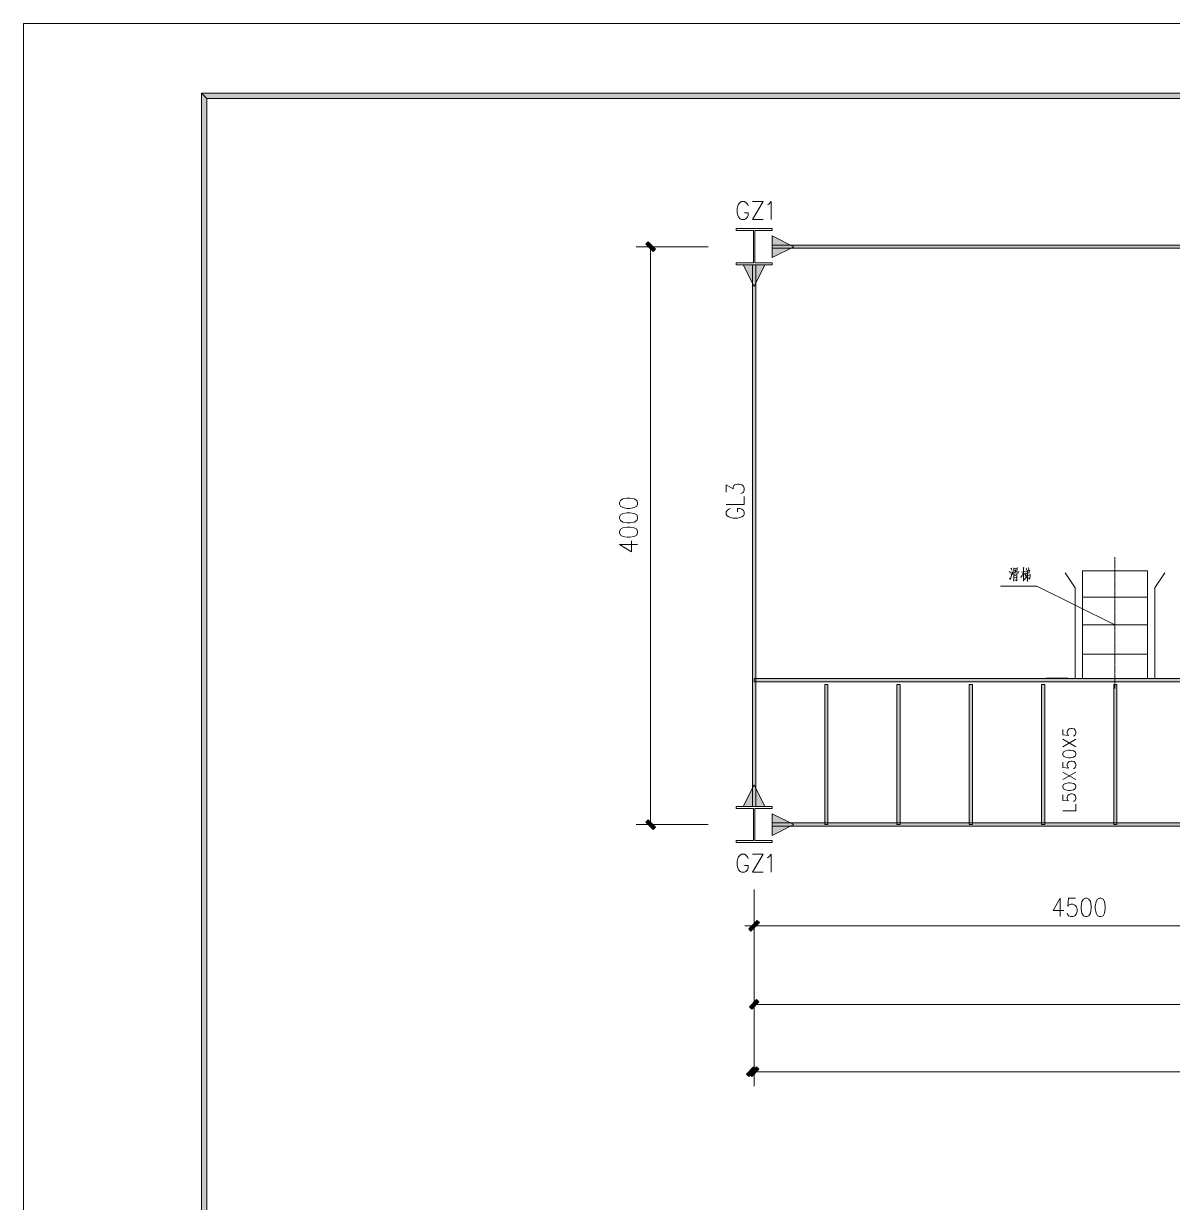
# Model space of a CAD drawing. Header units: millimetres. Extents: x 0 to 586, y 0 to 414.
# Drawn here: x 0 to 156.8, y 253.2 to 414.1 of the extents above; entities that cross this region are included whole.
import ezdxf

# ---------------------------------------------------------------- set-up
doc = ezdxf.new("R2010")
doc.units = ezdxf.units.MM

msp = doc.modelspace()

# ---------------------------------------------------------------- hatches: boundary and pattern name
h = msp.add_hatch(color=0)
h.dxf.hatch_style = 2
h.paths.add_polyline_path([(576.117861, 404.569083), (575.429944, 403.877639), (24.994306, 403.877639), (24.302861, 404.569083)])
h = msp.add_hatch(color=0)
h.dxf.hatch_style = 2
h.paths.add_polyline_path([(24.302861, 404.569083), (24.994306, 403.877639), (24.994306, 10.205861), (24.302861, 9.514417)])
h = msp.add_hatch(color=0)
h.dxf.hatch_style = 2
h.paths.add_polyline_path([(102.178556, 385.116917), (102.178556, 382.157111), (105.134833, 383.63525)])
h = msp.add_hatch(color=0)
h.dxf.hatch_style = 2
h.paths.add_polyline_path([(84.941833, 383.973917), (85.252278, 384.287889), (86.240056, 383.300111), (85.926083, 382.986139)])
h = msp.add_hatch(color=0)
h.dxf.hatch_style = 2
h.paths.add_polyline_path([(102.178556, 383.413), (102.178556, 383.8575), (269.783278, 383.8575), (269.783278, 383.413)])
h = msp.add_hatch(color=0)
h.dxf.hatch_style = 2
h.paths.add_polyline_path([(101.190778, 381.172861), (98.2345, 381.172861), (99.712639, 378.213056)])
h = msp.add_hatch(color=0)
h.dxf.hatch_style = 2
h.paths.add_polyline_path([(99.934889, 307.227111), (99.490389, 307.227111), (99.490389, 381.172861), (99.934889, 381.172861)])
h = msp.add_hatch(color=0)
h.dxf.hatch_style = 2
h.paths.add_polyline_path([(272.249194, 324.703722), (272.249194, 324.259222), (99.712639, 324.259222), (99.712639, 324.703722)])
h = msp.add_hatch(color=0)
h.dxf.hatch_style = 2
h.paths.add_polyline_path([(109.350528, 323.888806), (109.795028, 323.888806), (109.795028, 304.764722), (109.350528, 304.764722)])
h = msp.add_hatch(color=0)
h.dxf.hatch_style = 2
h.paths.add_polyline_path([(119.210667, 323.888806), (119.651639, 323.888806), (119.651639, 304.764722), (119.210667, 304.764722)])
h = msp.add_hatch(color=0)
h.dxf.hatch_style = 2
h.paths.add_polyline_path([(129.067278, 323.888806), (129.511778, 323.888806), (129.511778, 304.764722), (129.067278, 304.764722)])
h = msp.add_hatch(color=0)
h.dxf.hatch_style = 2
h.paths.add_polyline_path([(138.927417, 323.888806), (139.371917, 323.888806), (139.371917, 304.764722), (138.927417, 304.764722)])
h = msp.add_hatch(color=0)
h.dxf.hatch_style = 2
h.paths.add_polyline_path([(148.787556, 323.888806), (149.228528, 323.888806), (149.228528, 304.764722), (148.787556, 304.764722)])
h = msp.add_hatch(color=0)
h.dxf.hatch_style = 2
h.paths.add_polyline_path([(98.2345, 307.227111), (101.190778, 307.227111), (99.712639, 310.186917)])
h = msp.add_hatch(color=0)
h.dxf.hatch_style = 2
h.paths.add_polyline_path([(102.178556, 306.242861), (102.178556, 303.283056), (105.134833, 304.764722)])
h = msp.add_hatch(color=0)
h.dxf.hatch_style = 2
h.paths.add_polyline_path([(84.941833, 305.099861), (85.252278, 305.413833), (86.240056, 304.426056), (85.926083, 304.112083)])
h = msp.add_hatch(color=0)
h.dxf.hatch_style = 2
h.paths.add_polyline_path([(102.178556, 304.542472), (102.178556, 304.986972), (269.783278, 304.986972), (269.783278, 304.542472)])
h = msp.add_hatch(color=0)
h.dxf.hatch_style = 2
h.paths.add_polyline_path([(100.150083, 291.68725), (100.446417, 291.390917), (99.275194, 290.216167), (98.978861, 290.5125)])
h = msp.add_hatch(color=0)
h.dxf.hatch_style = 2
h.paths.add_polyline_path([(99.3775, 279.572861), (99.063528, 279.886833), (100.047778, 280.871083), (100.36175, 280.557111)])
h = msp.add_hatch(color=0)
h.dxf.hatch_style = 2
h.paths.add_polyline_path([(99.3775, 279.572861), (99.063528, 279.886833), (100.047778, 280.871083), (100.36175, 280.557111)])
h = msp.add_hatch(color=0)
h.dxf.hatch_style = 2
h.paths.add_polyline_path([(98.975333, 270.390056), (98.664889, 270.704028), (99.649139, 271.688278), (99.963111, 271.374306)])
h = msp.add_hatch(color=0)
h.dxf.hatch_style = 2
h.paths.add_polyline_path([(99.3775, 270.390056), (99.063528, 270.704028), (100.047778, 271.688278), (100.36175, 271.374306)])

# ---------------------------------------------------------------- linework, layer by layer
at = {"color": 0, "lineweight": 0}
for points in [[(0, 0), (585.632278, 0), (585.632278, 414.0835), (0, 414.0835)], [(576.117861, 404.569083), (575.429944, 403.877639), (24.994306, 403.877639), (24.302861, 404.569083)], [(24.302861, 404.569083), (24.994306, 403.877639), (24.994306, 10.205861), (24.302861, 9.514417)], [(102.178556, 385.116917), (102.178556, 382.157111), (105.134833, 383.63525)], [(84.941833, 383.973917), (85.252278, 384.287889), (86.240056, 383.300111), (85.926083, 382.986139)], [(102.178556, 383.413), (102.178556, 383.8575), (269.783278, 383.8575), (269.783278, 383.413)], [(101.190778, 381.172861), (98.2345, 381.172861), (99.712639, 378.213056)], [(99.934889, 307.227111), (99.490389, 307.227111), (99.490389, 381.172861), (99.934889, 381.172861)], [(81.339972, 348.509167), (81.456389, 348.212833), (81.809167, 348.015278), (82.394778, 347.9165), (82.747556, 347.9165), (83.333167, 348.015278), (83.685944, 348.212833), (83.802361, 348.509167), (83.802361, 348.706722), (83.685944, 349.003056), (83.333167, 349.200611), (82.747556, 349.299389), (82.394778, 349.299389), (81.809167, 349.200611), (81.456389, 349.003056), (81.339972, 348.706722)], [(81.339972, 346.537139), (81.456389, 346.240806), (81.809167, 346.04325), (82.394778, 345.944472), (82.747556, 345.944472), (83.333167, 346.04325), (83.685944, 346.240806), (83.802361, 346.537139), (83.802361, 346.734694), (83.685944, 347.031028), (83.333167, 347.228583), (82.747556, 347.327361), (82.394778, 347.327361), (81.809167, 347.228583), (81.456389, 347.031028), (81.339972, 346.734694)], [(81.339972, 344.565111), (81.456389, 344.268778), (81.809167, 344.071222), (82.394778, 343.972444), (82.747556, 343.972444), (83.333167, 344.071222), (83.685944, 344.268778), (83.802361, 344.565111), (83.802361, 344.762667), (83.685944, 345.059), (83.333167, 345.256556), (82.747556, 345.355333), (82.394778, 345.355333), (81.809167, 345.256556), (81.456389, 345.059), (81.339972, 344.762667)], [(272.249194, 324.703722), (272.249194, 324.259222), (99.712639, 324.259222), (99.712639, 324.703722)], [(109.350528, 323.888806), (109.795028, 323.888806), (109.795028, 304.764722), (109.350528, 304.764722)], [(119.210667, 323.888806), (119.651639, 323.888806), (119.651639, 304.764722), (119.210667, 304.764722)], [(129.067278, 323.888806), (129.511778, 323.888806), (129.511778, 304.764722), (129.067278, 304.764722)], [(138.927417, 323.888806), (139.371917, 323.888806), (139.371917, 304.764722), (138.927417, 304.764722)], [(148.787556, 323.888806), (149.228528, 323.888806), (149.228528, 304.764722), (148.787556, 304.764722)], [(141.851944, 314.317944), (141.936611, 314.095694), (142.190611, 313.944), (142.613944, 313.869917), (142.864417, 313.869917), (143.28775, 313.944), (143.54175, 314.095694), (143.626417, 314.317944), (143.626417, 314.466111), (143.54175, 314.688361), (143.28775, 314.836528), (142.864417, 314.910611), (142.613944, 314.910611), (142.190611, 314.836528), (141.936611, 314.688361), (141.851944, 314.466111)], [(98.2345, 307.227111), (101.190778, 307.227111), (99.712639, 310.186917)], [(141.851944, 309.855306), (141.936611, 309.633056), (142.190611, 309.484889), (142.613944, 309.407278), (142.864417, 309.407278), (143.28775, 309.484889), (143.54175, 309.633056), (143.626417, 309.855306), (143.626417, 310.003472), (143.54175, 310.225722), (143.28775, 310.377417), (142.864417, 310.4515), (142.613944, 310.4515), (142.190611, 310.377417), (141.936611, 310.225722), (141.851944, 310.003472)], [(102.178556, 306.242861), (102.178556, 303.283056), (105.134833, 304.764722)], [(84.941833, 305.099861), (85.252278, 305.413833), (86.240056, 304.426056), (85.926083, 304.112083)], [(102.178556, 304.542472), (102.178556, 304.986972), (269.783278, 304.986972), (269.783278, 304.542472)], [(144.942278, 294.724667), (144.653, 294.604722), (144.4625, 294.244889), (144.36725, 293.645167), (144.36725, 293.288861), (144.4625, 292.689139), (144.653, 292.329306), (144.942278, 292.209361), (145.132778, 292.209361), (145.418528, 292.329306), (145.612556, 292.689139), (145.707806, 293.288861), (145.707806, 293.645167), (145.612556, 294.244889), (145.418528, 294.604722), (145.132778, 294.724667)], [(146.857861, 294.724667), (146.568583, 294.604722), (146.378083, 294.244889), (146.282833, 293.645167), (146.282833, 293.288861), (146.378083, 292.689139), (146.568583, 292.329306), (146.857861, 292.209361), (147.048361, 292.209361), (147.334111, 292.329306), (147.528139, 292.689139), (147.623389, 293.288861), (147.623389, 293.645167), (147.528139, 294.244889), (147.334111, 294.604722), (147.048361, 294.724667)], [(100.150083, 291.68725), (100.446417, 291.390917), (99.275194, 290.216167), (98.978861, 290.5125)], [(99.3775, 279.572861), (99.063528, 279.886833), (100.047778, 280.871083), (100.36175, 280.557111)], [(99.3775, 279.572861), (99.063528, 279.886833), (100.047778, 280.871083), (100.36175, 280.557111)], [(98.975333, 270.390056), (98.664889, 270.704028), (99.649139, 271.688278), (99.963111, 271.374306)], [(99.3775, 270.390056), (99.063528, 270.704028), (100.047778, 271.688278), (100.36175, 271.374306)]]:
    msp.add_lwpolyline(points, close=True, dxfattribs=at)
for points in [[(98.90125, 389.212667), (98.802472, 389.4455), (98.597861, 389.681861), (98.396778, 389.798278), (97.991083, 389.798278), (97.79, 389.681861), (97.585389, 389.4455), (97.483083, 389.212667), (97.384306, 388.859889), (97.384306, 388.274278), (97.483083, 387.9215), (97.585389, 387.685139), (97.79, 387.452306), (97.991083, 387.332361), (98.396778, 387.332361), (98.597861, 387.452306), (98.802472, 387.685139), (98.90125, 387.9215), (98.90125, 388.274278), (98.396778, 388.274278)], [(99.511556, 389.798278), (100.929722, 389.798278), (99.511556, 387.332361), (100.929722, 387.332361)], [(101.5365, 389.329083), (101.737583, 389.4455), (102.040972, 389.798278), (102.040972, 387.332361)], [(97.246722, 386.101167), (97.246722, 385.826)], [(102.178556, 386.101167), (97.246722, 386.101167)], [(97.246722, 385.826), (99.624444, 385.826)], [(99.624444, 385.826), (99.624444, 381.448028)], [(99.800833, 381.448028), (99.800833, 385.826)], [(99.800833, 385.826), (102.178556, 385.826)], [(102.178556, 385.826), (102.178556, 386.101167)], [(93.433194, 383.63525), (83.618917, 383.63525)], [(85.590944, 304.764722), (85.590944, 383.63525)], [(97.246722, 381.448028), (99.624444, 381.448028)], [(97.246722, 381.448028), (97.246722, 381.172861)], [(99.800833, 381.448028), (102.178556, 381.448028)], [(102.178556, 381.172861), (102.178556, 381.448028)], [(97.246722, 381.172861), (102.178556, 381.172861)], [(95.902639, 350.149583), (95.902639, 351.133833), (96.841028, 350.597611), (96.841028, 350.865722), (96.960972, 351.045639), (97.077389, 351.133833), (97.430167, 351.222028), (97.663, 351.222028), (98.015778, 351.133833), (98.252139, 350.953917), (98.368556, 350.685806), (98.368556, 350.417694), (98.252139, 350.149583), (98.132194, 350.057861), (97.899361, 349.969667)], [(95.902639, 348.445667), (98.368556, 348.445667), (98.368556, 349.521639)], [(96.491778, 347.909444), (96.255417, 347.817722), (96.022583, 347.641333), (95.902639, 347.461417), (95.902639, 347.101583), (96.022583, 346.921667), (96.255417, 346.745278), (96.491778, 346.653556), (96.841028, 346.565361), (97.430167, 346.565361), (97.782944, 346.653556), (98.015778, 346.745278), (98.252139, 346.921667), (98.368556, 347.101583), (98.368556, 347.461417), (98.252139, 347.641333), (98.015778, 347.817722), (97.782944, 347.909444), (97.430167, 347.909444), (97.430167, 347.461417)], [(81.339972, 342.988194), (82.983917, 342.003944), (82.983917, 343.482083)], [(81.339972, 342.988194), (83.802361, 342.988194)], [(148.960417, 341.273694), (148.960417, 341.033806)], [(134.764639, 339.753222), (134.852833, 339.657972), (134.877528, 339.598), (134.902222, 339.50275)], [(135.149167, 339.799083), (135.173861, 339.164083)], [(135.173861, 339.675611), (135.187972, 339.675611), (135.671278, 339.753222), (135.636, 339.799083), (135.586611, 339.209944)], [(135.173861, 339.442778), (135.434917, 339.488639), (135.410222, 339.520389), (135.385528, 339.192306)], [(136.42975, 339.844944), (136.517944, 339.767333), (136.479139, 339.753222), (136.479139, 337.968167), (136.468556, 338.059889), (136.479139, 338.246861)], [(136.764889, 339.301667), (137.3505, 339.456889), (137.297583, 339.488639), (137.248194, 339.114694), (137.287, 339.114694), (136.789583, 339.037083), (136.789583, 339.132333), (136.789583, 339.022972), (136.754306, 338.666667), (136.726083, 338.698417), (137.435167, 338.853639), (137.410472, 338.881861), (137.399889, 338.790139), (137.375194, 338.571417), (137.3505, 338.447944), (137.322278, 338.356222), (137.297583, 338.278611), (137.174111, 338.433833)], [(136.828389, 339.753222), (136.902472, 339.598), (136.913056, 339.50275)], [(137.174111, 339.844944), (137.2235, 339.767333), (137.198806, 339.767333), (137.089444, 339.396917)], [(148.960417, 341.002056), (148.960417, 340.966778)], [(148.960417, 340.935028), (148.960417, 340.610472)], [(148.960417, 340.578722), (148.960417, 340.546972)], [(148.960417, 340.511694), (148.960417, 340.187139)], [(148.960417, 340.155389), (148.960417, 340.123639)], [(148.960417, 340.088361), (148.960417, 339.763806)], [(148.960417, 339.732056), (148.960417, 339.700306)], [(148.960417, 339.668556), (148.960417, 339.340472)], [(134.542389, 339.287556), (134.65175, 339.192306), (134.704667, 339.086472)], [(134.567083, 338.387972), (134.690556, 338.215111), (134.912806, 339.255806)], [(135.015111, 339.269917), (135.015111, 339.146444), (135.001, 339.037083), (134.965722, 338.913611)], [(135.025694, 339.164083), (135.844139, 339.255806), (135.833556, 339.287556), (135.720667, 339.037083)], [(135.138583, 339.008861), (135.163278, 338.93125), (135.149167, 337.999917), (135.124472, 338.10575), (135.149167, 338.246861)], [(135.163278, 338.93125), (135.621889, 338.991222), (135.586611, 339.037083), (135.586611, 338.23275), (135.5725, 338.1375), (135.5725, 338.059889), (135.561917, 338.028139), (135.410222, 338.183361), (135.547806, 338.045778)], [(135.449028, 338.758389), (135.163278, 338.712528)], [(135.163278, 338.479694), (135.459611, 338.543194)], [(136.479139, 339.224056), (136.380361, 338.959472), (136.292167, 338.776028), (136.218083, 338.634917), (136.119306, 338.479694)], [(136.193389, 339.209944), (136.666111, 339.319306)], [(136.49325, 339.068833), (136.641417, 338.959472), (136.666111, 338.8995)], [(137.00125, 338.712528), (136.987139, 338.698417), (136.853083, 338.493806), (136.754306, 338.370333), (136.676694, 338.278611), (136.567333, 338.155139)], [(137.011833, 339.347528), (137.011833, 337.950528), (137.00125, 338.014028), (137.011833, 338.23275)], [(143.538222, 337.050944), (142.169444, 339.114694)], [(144.526, 339.37575), (153.398361, 339.37575)], [(144.526, 339.37575), (144.526, 324.728417)], [(148.960417, 339.308722), (148.960417, 339.276972)], [(148.960417, 339.245222), (148.960417, 338.917139)], [(148.960417, 338.885389), (148.960417, 338.853639)], [(148.960417, 338.821889), (148.960417, 338.497333)], [(148.960417, 338.462056), (148.960417, 338.430306)], [(148.960417, 338.398556), (148.960417, 338.074)], [(148.960417, 338.038722), (148.960417, 338.006972)], [(148.960417, 337.975222), (148.960417, 337.650667)], [(153.398361, 339.37575), (153.398361, 324.728417)], [(154.382611, 337.050944), (155.751389, 339.114694)], [(138.306528, 337.290833), (133.357056, 337.290833)], [(148.960417, 332.037972), (138.306528, 337.290833)], [(143.538222, 337.050944), (143.538222, 324.728417)], [(148.960417, 337.618917), (148.960417, 337.583639)], [(148.960417, 337.551889), (148.960417, 337.227333)], [(148.960417, 337.195583), (148.960417, 337.160306)], [(148.960417, 337.128556), (148.960417, 336.804)], [(148.960417, 336.77225), (148.960417, 336.736972)], [(148.960417, 336.705222), (148.960417, 336.380667)], [(148.960417, 336.348917), (148.960417, 336.317167)], [(148.960417, 336.281889), (148.960417, 335.957333)], [(154.382611, 337.050944), (154.382611, 324.710778)], [(144.526, 335.788), (153.398361, 335.788)], [(148.960417, 335.925583), (148.960417, 335.893833)], [(148.960417, 335.858556), (148.960417, 335.534)], [(148.960417, 335.50225), (148.960417, 335.4705)], [(148.960417, 335.43875), (148.960417, 335.110667)], [(148.960417, 335.078917), (148.960417, 335.047167)], [(148.960417, 335.015417), (148.960417, 334.687333)], [(148.960417, 334.655583), (148.960417, 334.623833)], [(148.960417, 334.592083), (148.960417, 334.267528)], [(148.960417, 334.23225), (148.960417, 334.2005)], [(148.960417, 334.16875), (148.960417, 333.844194)], [(148.960417, 333.808917), (148.960417, 333.777167)], [(148.960417, 333.745417), (148.960417, 333.420861)], [(148.960417, 333.389111), (148.960417, 333.353833)], [(148.960417, 333.322083), (148.960417, 332.997528)], [(144.526, 332.037972), (153.398361, 332.037972)], [(148.960417, 332.965778), (148.960417, 332.9305)], [(148.960417, 332.89875), (148.960417, 332.574194)], [(148.960417, 332.542444), (148.960417, 332.510694)], [(148.960417, 332.475417), (148.960417, 332.150861)], [(148.960417, 332.119111), (148.960417, 332.087361)], [(148.960417, 332.052083), (148.960417, 331.727528)], [(148.960417, 331.695778), (148.960417, 331.664028)], [(148.960417, 331.632278), (148.960417, 331.304194)], [(148.960417, 331.272444), (148.960417, 331.240694)], [(148.960417, 331.208944), (148.960417, 330.880861)], [(148.960417, 330.849111), (148.960417, 330.817361)], [(148.960417, 330.785611), (148.960417, 330.461056)], [(148.960417, 330.425778), (148.960417, 330.394028)], [(148.960417, 330.362278), (148.960417, 330.037722)], [(148.960417, 330.002444), (148.960417, 329.970694)], [(148.960417, 329.938944), (148.960417, 329.614389)], [(148.960417, 329.582639), (148.960417, 329.547361)], [(148.960417, 329.515611), (148.960417, 329.191056)], [(148.960417, 329.159306), (148.960417, 329.124028)], [(148.960417, 329.092278), (148.960417, 328.767722)], [(148.960417, 328.735972), (148.960417, 328.704222)], [(148.960417, 328.668944), (148.960417, 328.344389)], [(148.960417, 328.312639), (148.960417, 328.280889)], [(148.960417, 328.245611), (148.960417, 327.921056)], [(144.526, 328.002194), (153.398361, 328.002194)], [(148.960417, 327.889306), (148.960417, 327.857556)], [(148.960417, 327.825806), (148.960417, 327.497722)], [(148.960417, 327.465972), (148.960417, 327.434222)], [(148.960417, 327.402472), (148.960417, 327.074389)], [(148.960417, 327.042639), (148.960417, 327.010889)], [(148.960417, 326.979139), (148.960417, 326.654583)], [(148.960417, 326.619306), (148.960417, 326.587556)], [(148.960417, 326.555806), (148.960417, 326.23125)], [(148.960417, 326.195972), (148.960417, 326.164222)], [(148.960417, 326.132472), (148.960417, 325.807917)], [(148.960417, 325.772639), (148.960417, 325.740889)], [(148.960417, 325.709139), (148.960417, 325.384583)], [(148.960417, 325.352833), (148.960417, 325.317556)], [(148.960417, 325.285806), (148.960417, 324.96125)], [(142.553972, 324.728417), (139.594167, 324.728417)], [(148.960417, 324.9295), (148.960417, 324.894222)], [(148.960417, 324.862472), (148.960417, 324.537917)], [(148.960417, 324.506167), (148.960417, 324.474417)], [(148.960417, 324.439139), (148.960417, 324.114583)], [(148.960417, 324.082833), (148.960417, 324.051083)], [(148.960417, 324.015806), (148.960417, 323.69125)], [(148.960417, 323.6595), (148.960417, 323.62775)], [(148.960417, 323.596), (148.960417, 323.352583)], [(141.851944, 317.736361), (141.851944, 316.995528), (142.613944, 316.921444), (142.529278, 316.995528), (142.444611, 317.217778), (142.444611, 317.440028), (142.529278, 317.662278), (142.695083, 317.813972), (142.949083, 317.888056), (143.118417, 317.888056), (143.372417, 317.813972), (143.54175, 317.662278), (143.626417, 317.440028), (143.626417, 317.217778), (143.54175, 316.995528), (143.457083, 316.921444), (143.28775, 316.843833)], [(143.626417, 315.358639), (141.851944, 316.399333)], [(141.851944, 315.358639), (143.626417, 316.399333)], [(141.851944, 313.27725), (141.851944, 312.532889), (142.613944, 312.458806), (142.529278, 312.532889), (142.444611, 312.755139), (142.444611, 312.977389), (142.529278, 313.203167), (142.695083, 313.351333), (142.949083, 313.425417), (143.118417, 313.425417), (143.372417, 313.351333), (143.54175, 313.203167), (143.626417, 312.977389), (143.626417, 312.755139), (143.54175, 312.532889), (143.457083, 312.458806), (143.28775, 312.384722)], [(143.626417, 310.896), (141.851944, 311.936694)], [(141.851944, 310.896), (143.626417, 311.936694)], [(141.851944, 308.814611), (141.851944, 308.07025), (142.613944, 307.996167), (142.529278, 308.07025), (142.444611, 308.2925), (142.444611, 308.518278), (142.529278, 308.740528), (142.695083, 308.888694), (142.949083, 308.962778), (143.118417, 308.962778), (143.372417, 308.888694), (143.54175, 308.740528), (143.626417, 308.518278), (143.626417, 308.2925), (143.54175, 308.07025), (143.457083, 307.996167), (143.28775, 307.922083)], [(141.851944, 306.659139), (143.626417, 306.659139), (143.626417, 307.548139)], [(97.246722, 307.227111), (97.246722, 306.951944)], [(102.178556, 307.227111), (97.246722, 307.227111)], [(97.246722, 306.951944), (99.624444, 306.951944)], [(99.624444, 306.951944), (99.624444, 302.573972)], [(99.800833, 302.573972), (99.800833, 306.951944)], [(99.800833, 306.951944), (102.178556, 306.951944)], [(102.178556, 306.951944), (102.178556, 307.227111)], [(93.433194, 304.764722), (83.618917, 304.764722)], [(97.246722, 302.573972), (99.624444, 302.573972)], [(97.246722, 302.573972), (97.246722, 302.298806)], [(99.800833, 302.573972), (102.178556, 302.573972)], [(102.178556, 302.298806), (102.178556, 302.573972)], [(97.246722, 302.298806), (102.178556, 302.298806)], [(98.90125, 300.129222), (98.802472, 300.362056), (98.597861, 300.598417), (98.396778, 300.714833), (97.991083, 300.714833), (97.79, 300.598417), (97.585389, 300.362056), (97.483083, 300.129222), (97.384306, 299.776444), (97.384306, 299.187306), (97.483083, 298.838056), (97.585389, 298.601694), (97.79, 298.365333), (97.991083, 298.248917), (98.396778, 298.248917), (98.597861, 298.365333), (98.802472, 298.601694), (98.90125, 298.838056), (98.90125, 299.187306), (98.396778, 299.187306)], [(99.511556, 300.714833), (100.929722, 300.714833), (99.511556, 298.248917), (100.929722, 298.248917)], [(101.5365, 300.245639), (101.737583, 300.362056), (102.040972, 300.714833), (102.040972, 298.248917)], [(99.712639, 295.888833), (99.712639, 278.249944)], [(99.712639, 295.888833), (99.712639, 269.067139)], [(99.712639, 295.888833), (99.712639, 278.249944)], [(99.712639, 295.888833), (99.712639, 278.249944)], [(141.492111, 294.724667), (140.536083, 293.048972), (141.971889, 293.048972)], [(141.492111, 294.724667), (141.492111, 292.209361)], [(143.598194, 294.724667), (142.642167, 294.724667), (142.546917, 293.645167), (142.642167, 293.765111), (142.927917, 293.885056), (143.217194, 293.885056), (143.502944, 293.765111), (143.696972, 293.525222), (143.792222, 293.168917), (143.792222, 292.929028), (143.696972, 292.569194), (143.502944, 292.329306), (143.217194, 292.209361), (142.927917, 292.209361), (142.642167, 292.329306), (142.546917, 292.44925), (142.451667, 292.689139)], [(100.968528, 290.953472), (98.45675, 290.953472)], [(99.719694, 290.953472), (188.43625, 290.953472)], [(99.712639, 280.221972), (272.249194, 280.221972)], [(99.712639, 271.039167), (294.431861, 271.039167)]]:
    msp.add_lwpolyline(points, dxfattribs=at)

doc.saveas('drawing.dxf')
